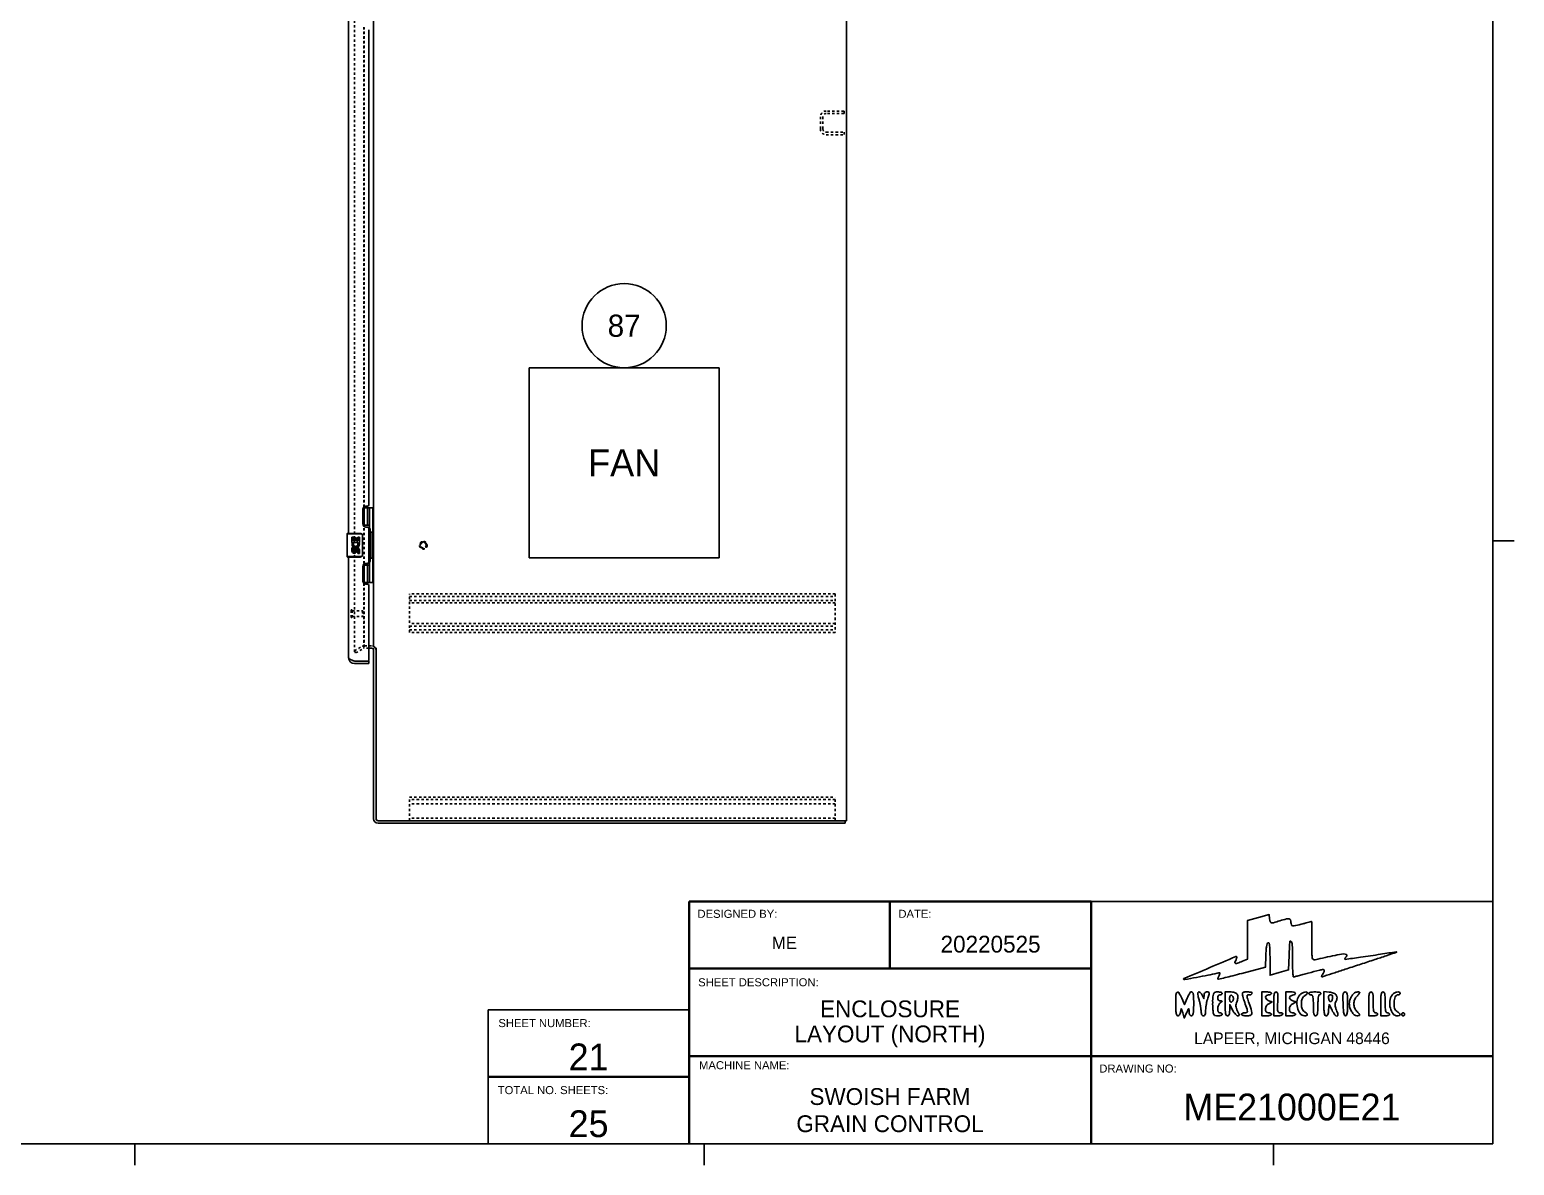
# Model space of a CAD drawing. Header units: inches. Extents: x -15 to 162, y -14 to 102.
# Drawn here: x 99.3 to 162.1, y -13.5 to 34.5 of the extents above; entities that cross this region are included whole.
import ezdxf
from ezdxf.enums import TextEntityAlignment as Align

# ---------------------------------------------------------------- set-up
doc = ezdxf.new("R2010")
doc.units = ezdxf.units.IN
doc.header["$MEASUREMENT"] = 0
doc.linetypes.add('HIDDEN', pattern=[0.2, 0.1, -0.1])
for name, color, linetype in [('ATTRIBUTE', 3, 'Continuous'), ('DEFAULT_2', 8, 'HIDDEN'), ('MASTER_DOOR_ASSEMBLY', 7, 'Continuous'), ('TITLE BLOCK', 8, 'Continuous')]:
    doc.layers.add(name, color=color, linetype=linetype)
doc.styles.add('Title Block', font='arial.ttf')

# ---------------------------------------------------------------- blocks, each defined once
blk = doc.blocks.new('*U15')
for points in [[(32.054, -20.144), (31.965, -20.168), (31.965, -20.327), (31.965, -20.486), (31.923, -20.504, -0.011575), (31.883, -20.519, -0.123232), (31.867, -20.521, -0.429207), (31.861, -20.514, -0.075017), (31.868, -20.496, 0.016852), (31.873, -20.486, 0.025956), (31.876, -20.477, 0.023649), (31.878, -20.469, 0.279589), (31.877, -20.467, 0.284075), (31.868, -20.465, 0.000271), (31.655, -20.556, 0.000261), (31.442, -20.646, 0.53109), (31.441, -20.652, 0.246522), (31.448, -20.654, 0.00061), (31.546, -20.636, 0.004193), (31.64, -20.618, 0.007465), (31.717, -20.601, -0.015975), (31.734, -20.598, -0.282061), (31.739, -20.6, -0.273563), (31.739, -20.605, -0.015249), (31.732, -20.62, 0.017165), (31.727, -20.631, 0.026009), (31.723, -20.64, 0.023795), (31.721, -20.647, 0.264845), (31.722, -20.65, 0.252928), (31.726, -20.651, 0.000628), (31.781, -20.638, 0.003645), (31.845, -20.622, 0.002235), (31.919, -20.603), (32.112, -20.552), (32.115, -20.455, -0.010367), (32.118, -20.412, -0.026178), (32.122, -20.381, -0.031698), (32.127, -20.36, -0.239908), (32.134, -20.352, -0.419857), (32.142, -20.356, -0.045779), (32.146, -20.378, -0.024307), (32.149, -20.416, -0.005069), (32.15, -20.483), (32.15, -20.618), (32.226, -20.596), (32.303, -20.575), (32.307, -20.456, -0.006157), (32.312, -20.343, -0.658537), (32.322, -20.339, -0.186335), (32.333, -20.365, -0.005262), (32.334, -20.485, 0.005914), (32.335, -20.541, 0.009837), (32.337, -20.589, 0.003836), (32.34, -20.629, 0.391449), (32.343, -20.632, 0.061218), (32.35, -20.631, 0.00131), (32.382, -20.623, 0.002999), (32.42, -20.613, 0.002016), (32.463, -20.601, -0.003186), (32.559, -20.576, -0.067949), (32.588, -20.572, -0.478278), (32.595, -20.581, -0.088254), (32.586, -20.603, 0.012281), (32.576, -20.619, 0.091596), (32.573, -20.627, 0.398502), (32.575, -20.63, 0.138134), (32.581, -20.63, -0.003563), (32.594, -20.626, -0.00004), (32.681, -20.598, -0.000124), (32.78, -20.565, -0.000081), (32.896, -20.527, 0.001179), (33.01, -20.49, 0.001986), (33.105, -20.458, 0.000178), (33.19, -20.429, 0.555583), (33.19, -20.428, 0.236023), (33.187, -20.427, 0.000327), (33.126, -20.435, 0.002563), (33.057, -20.446, 0.001565), (32.976, -20.459, -0.003318), (32.894, -20.471, -0.005578), (32.826, -20.48, -0.001265), (32.767, -20.488, -0.449485), (32.764, -20.485, -0.11724), (32.765, -20.481, -0.028143), (32.768, -20.475, -0.027379), (32.773, -20.469, -0.024139), (32.779, -20.463, 0.467866), (32.777, -20.449, 0.180834), (32.756, -20.443, 0.025752), (32.684, -20.455, 0.002782), (32.521, -20.491, -0.190393), (32.506, -20.489, -0.219476), (32.497, -20.476, -0.042404), (32.494, -20.444, -0.002122), (32.494, -20.337, 0.001799), (32.493, -20.276, 0.003005), (32.493, -20.224, 0.000364), (32.492, -20.179, 0.422075), (32.491, -20.178, 0.051145), (32.488, -20.178, 0.000352), (32.469, -20.183, 0.00137), (32.446, -20.189, 0.000875), (32.42, -20.196, -0.007336), (32.36, -20.211, -0.089549), (32.337, -20.212, -0.269745), (32.326, -20.204, -0.098452), (32.322, -20.184, 0.096414), (32.318, -20.163, 0.269666), (32.307, -20.155, 0.097854), (32.284, -20.156, 0.009273), (32.231, -20.171, -0.006091), (32.178, -20.187, -0.11754), (32.161, -20.187, -0.279731), (32.152, -20.179, -0.043108), (32.147, -20.155), (32.144, -20.12)], [(31.376, -20.853, 0.007316), (31.376, -20.903, 0.03703), (31.379, -20.931, 0.08138), (31.385, -20.946, 0.273713), (31.393, -20.951, 0.168316), (31.4, -20.949, 0.08124), (31.407, -20.942, 0.064959), (31.412, -20.931, 0.046944), (31.415, -20.918, -0.004779), (31.419, -20.895, -0.516008), (31.421, -20.894, -0.198593), (31.424, -20.897, -0.002061), (31.433, -20.927), (31.446, -20.97), (31.465, -20.927, -0.002235), (31.478, -20.897, -0.18041), (31.482, -20.894, -0.528171), (31.484, -20.895, -0.006158), (31.485, -20.918, 0.041084), (31.487, -20.932, 0.082191), (31.491, -20.943, 0.115162), (31.497, -20.949, 0.148642), (31.505, -20.951, 0.258593), (31.514, -20.946, 0.093584), (31.519, -20.932, 0.039364), (31.522, -20.905, 0.006994), (31.523, -20.853, 0.013793), (31.521, -20.779, 0.202366), (31.51, -20.756, 0.473475), (31.494, -20.759, 0.029852), (31.47, -20.807), (31.448, -20.859), (31.425, -20.807, 0.025807), (31.401, -20.761, 0.482182), (31.387, -20.759, 0.196031), (31.377, -20.78, 0.011101)], [(31.567, -20.819, -0.011228), (31.574, -20.847, -0.010219), (31.579, -20.875, -0.010287), (31.583, -20.9, -0.032245), (31.584, -20.918, 0.039687), (31.586, -20.932, 0.085127), (31.589, -20.943, 0.122098), (31.595, -20.949, 0.146572), (31.603, -20.951, 0.173501), (31.611, -20.948, 0.129272), (31.617, -20.94, 0.071071), (31.62, -20.926, 0.021401), (31.621, -20.904, -0.029143), (31.623, -20.882, -0.015863), (31.627, -20.855, -0.015759), (31.632, -20.828, -0.024047), (31.639, -20.806, 0.006971), (31.65, -20.774, 0.108397), (31.651, -20.762, 0.306008), (31.646, -20.757, 0.065683), (31.633, -20.755, 0.079521), (31.622, -20.757, 0.130985), (31.615, -20.762, 0.118265), (31.61, -20.77, 0.05793), (31.608, -20.783), (31.607, -20.81), (31.594, -20.783, 0.041935), (31.588, -20.772, 0.047128), (31.58, -20.763, 0.052891), (31.572, -20.757, 0.139403), (31.565, -20.755, 0.270303), (31.559, -20.759, 0.136249), (31.557, -20.768, 0.049563), (31.559, -20.786, 0.008812)], [(31.681, -20.795, 0.020019), (31.679, -20.815, 0.008766), (31.679, -20.841, 0.008659), (31.679, -20.868, 0.011456), (31.681, -20.894, 0.012553), (31.684, -20.929, 0.119947), (31.69, -20.943, 0.198295), (31.7, -20.95, 0.045204), (31.721, -20.951, 0.032751), (31.735, -20.951, 0.050337), (31.746, -20.948, 0.065043), (31.754, -20.944, 0.249719), (31.757, -20.939, 0.148195), (31.755, -20.934, 0.098894), (31.751, -20.93, 0.082425), (31.745, -20.928, 0.064853), (31.738, -20.927, -0.299278), (31.724, -20.918, -0.111821), (31.72, -20.894, -0.087579), (31.726, -20.866, -0.134363), (31.741, -20.846, 0.005777), (31.755, -20.835, 0.22845), (31.757, -20.832, 0.395521), (31.755, -20.83, 0.011517), (31.741, -20.829, -0.224035), (31.726, -20.822, -0.153467), (31.72, -20.804, -0.166632), (31.724, -20.787, -0.247969), (31.738, -20.779, 0.064853), (31.745, -20.779, 0.082425), (31.751, -20.776, 0.098894), (31.755, -20.772, 0.148195), (31.757, -20.767, 0.249255), (31.754, -20.762, 0.065248), (31.746, -20.758, 0.050468), (31.735, -20.756, 0.032852), (31.721, -20.755, 0.039619), (31.701, -20.756, 0.15851), (31.691, -20.762, 0.139501), (31.685, -20.773, 0.028245)], [(31.781, -20.853, 0.006994), (31.782, -20.905, 0.039364), (31.785, -20.932, 0.093584), (31.79, -20.946, 0.258593), (31.8, -20.951, 0.171382), (31.808, -20.949, 0.12597), (31.814, -20.941, 0.071752), (31.817, -20.927, 0.023085), (31.819, -20.905), (31.819, -20.859), (31.843, -20.905, 0.029092), (31.854, -20.923, 0.036571), (31.866, -20.938, 0.03977), (31.877, -20.948, 0.167418), (31.886, -20.951, 0.107056), (31.895, -20.95, 0.307114), (31.898, -20.945, 0.098199), (31.895, -20.935, 0.009507), (31.884, -20.912, -0.028488), (31.874, -20.89, -0.074064), (31.87, -20.872, -0.074591), (31.872, -20.855, -0.029202), (31.879, -20.832, 0.067378), (31.886, -20.797, 0.179306), (31.879, -20.774, 0.173835), (31.859, -20.759, 0.062714), (31.823, -20.755), (31.781, -20.755)], [(31.849, -20.81, -0.063462), (31.848, -20.819, -0.063483), (31.844, -20.828, -0.069477), (31.839, -20.834, -0.116646), (31.833, -20.838, -0.186684), (31.827, -20.838, -0.16323), (31.822, -20.833, -0.092267), (31.819, -20.824, -0.034783), (31.818, -20.81, -0.034783), (31.819, -20.797, -0.092267), (31.822, -20.787, -0.16323), (31.827, -20.783, -0.186684), (31.833, -20.783, -0.116646), (31.839, -20.786, -0.069477), (31.844, -20.793, -0.063483), (31.848, -20.801, -0.063462)], [(31.924, -20.764, 0.185345), (31.923, -20.771, 0.012116), (31.927, -20.791, 0.016298), (31.933, -20.814, 0.011366), (31.942, -20.841, -0.004936), (31.961, -20.896, -0.082876), (31.964, -20.915, -0.305016), (31.958, -20.924, -0.093948), (31.941, -20.927, 0.048028), (31.931, -20.928, 0.068025), (31.923, -20.93, 0.088204), (31.918, -20.934, 0.191087), (31.916, -20.939, 0.277684), (31.919, -20.944, 0.052312), (31.929, -20.948, 0.042582), (31.943, -20.951, 0.027026), (31.959, -20.951, 0.060806), (31.989, -20.948, 0.293992), (32, -20.936, 0.120504), (31.999, -20.912, 0.008947), (31.978, -20.849, -0.003873), (31.963, -20.803, -0.079133), (31.961, -20.788, -0.31512), (31.965, -20.782, -0.087652), (31.978, -20.779, 0.04941), (31.988, -20.779, 0.069405), (31.995, -20.776, 0.089576), (32, -20.772, 0.186826), (32.002, -20.767, 0.359992), (31.995, -20.758, 0.038107), (31.966, -20.755, 0.037892), (31.937, -20.756, 0.229395)], [(32.082, -20.853), (32.082, -20.951), (32.122, -20.951, 0.029145), (32.137, -20.951, 0.045523), (32.15, -20.948, 0.057272), (32.159, -20.944, 0.26699), (32.162, -20.939, 0.191087), (32.16, -20.934, 0.088204), (32.155, -20.93, 0.068025), (32.147, -20.928, 0.048028), (32.137, -20.927, -0.22988), (32.119, -20.918, -0.177271), (32.112, -20.897, -0.131929), (32.12, -20.87, -0.130712), (32.14, -20.852), (32.167, -20.837), (32.14, -20.827, -0.104724), (32.121, -20.815, -0.188258), (32.113, -20.799, -0.257133), (32.12, -20.785, -0.155961), (32.137, -20.779, 0.048028), (32.147, -20.779, 0.068025), (32.155, -20.776, 0.088204), (32.16, -20.772, 0.191087), (32.162, -20.767, 0.266956), (32.159, -20.762, 0.057262), (32.15, -20.758, 0.04552), (32.137, -20.756, 0.029145), (32.122, -20.755), (32.082, -20.755)], [(32.18, -20.853), (32.18, -20.951), (32.213, -20.951, 0.034237), (32.227, -20.951, 0.039166), (32.239, -20.948, 0.042873), (32.249, -20.944, 0.138974), (32.254, -20.939, 0.21303), (32.255, -20.935, 0.177792), (32.252, -20.93, 0.099774), (32.245, -20.928, 0.045834), (32.235, -20.927, -0.117317), (32.221, -20.923, -0.215978), (32.214, -20.914, -0.069512), (32.211, -20.894, -0.005651), (32.213, -20.841, 0.00763), (32.215, -20.795, 0.04558), (32.213, -20.772, 0.116497), (32.208, -20.759, 0.240237), (32.199, -20.755, 0.258373), (32.19, -20.76, 0.093426), (32.184, -20.774, 0.039346), (32.181, -20.802, 0.006998)], [(32.279, -20.853), (32.279, -20.951), (32.319, -20.951, 0.029145), (32.334, -20.951, 0.045523), (32.347, -20.948, 0.057272), (32.356, -20.944, 0.26699), (32.359, -20.939, 0.191087), (32.357, -20.934, 0.088204), (32.351, -20.93, 0.068025), (32.343, -20.928, 0.048028), (32.334, -20.927, -0.22988), (32.316, -20.918, -0.177271), (32.309, -20.897, -0.131929), (32.317, -20.87, -0.130712), (32.337, -20.852), (32.364, -20.837), (32.337, -20.827, -0.073774), (32.317, -20.817, -0.21909), (32.31, -20.804, -0.256412), (32.316, -20.791, -0.092814), (32.334, -20.783, 0.062734), (32.355, -20.775, 0.412254), (32.357, -20.765, 0.231771), (32.346, -20.757, 0.040045), (32.319, -20.755), (32.279, -20.755)], [(32.395, -20.779, 0.157965), (32.373, -20.824, 0.093693), (32.375, -20.883, 0.104867), (32.397, -20.933, 0.238867), (32.433, -20.951, 0.067597), (32.45, -20.949, 0.342889), (32.456, -20.942, 0.213846), (32.451, -20.931, 0.037361), (32.432, -20.917, -0.080305), (32.421, -20.907, -0.081907), (32.413, -20.894, -0.063489), (32.409, -20.877, -0.027883), (32.408, -20.853, -0.027883), (32.409, -20.829, -0.063489), (32.413, -20.812, -0.081907), (32.421, -20.799, -0.080305), (32.432, -20.789, 0.025323), (32.442, -20.782, 0.03201), (32.45, -20.775, 0.033519), (32.455, -20.769, 0.163755), (32.457, -20.764, 0.339728), (32.451, -20.756, 0.126675), (32.435, -20.756, 0.075222), (32.414, -20.765, 0.060543)], [(32.469, -20.767, 0.148195), (32.471, -20.772, 0.098894), (32.475, -20.776, 0.082425), (32.481, -20.779, 0.064853), (32.488, -20.779, -0.241448), (32.497, -20.784, -0.103378), (32.502, -20.797, -0.044348), (32.505, -20.821, -0.008455), (32.506, -20.865, 0.008455), (32.507, -20.91, 0.044348), (32.51, -20.934, 0.103378), (32.515, -20.947, 0.241448), (32.524, -20.951, 0.241448), (32.533, -20.947, 0.103378), (32.539, -20.934, 0.044348), (32.542, -20.91, 0.008455), (32.543, -20.865, -0.01259), (32.544, -20.832, -0.022889), (32.546, -20.804, -0.020168), (32.55, -20.783, -0.350432), (32.555, -20.779, 0.099038), (32.56, -20.779, 0.097945), (32.564, -20.776, 0.097945), (32.566, -20.772, 0.099038), (32.567, -20.767, 0.295869), (32.564, -20.762, 0.04382), (32.553, -20.758, 0.037669), (32.537, -20.756, 0.023598), (32.518, -20.755, 0.023598), (32.499, -20.756, 0.037669), (32.484, -20.758, 0.04382), (32.472, -20.762, 0.295869)], [(32.592, -20.852, 0.00721), (32.593, -20.903, 0.036993), (32.596, -20.931, 0.081942), (32.601, -20.946, 0.273266), (32.61, -20.951, 0.189289), (32.618, -20.948, 0.095755), (32.624, -20.94, 0.061849), (32.629, -20.925, 0.026537), (32.631, -20.905), (32.635, -20.859), (32.659, -20.905, 0.032145), (32.682, -20.944, 0.245611), (32.7, -20.953, 0.484084), (32.708, -20.943, 0.042423), (32.696, -20.906, -0.020374), (32.687, -20.881, -0.065919), (32.684, -20.863, -0.085082), (32.685, -20.848, -0.050766), (32.692, -20.831, 0.105404), (32.7, -20.803, 0.180604), (32.694, -20.781, 0.147367), (32.672, -20.765, 0.064415), (32.637, -20.757), (32.592, -20.753)], [(32.664, -20.807, -0.041303), (32.661, -20.818, -0.056112), (32.657, -20.827, -0.069458), (32.652, -20.833, -0.193098), (32.647, -20.835, -0.193098), (32.642, -20.833, -0.069458), (32.637, -20.827, -0.056112), (32.633, -20.818, -0.041303), (32.631, -20.807, -0.04615), (32.63, -20.795, -0.12236), (32.633, -20.786, -0.161672), (32.639, -20.781, -0.100145), (32.647, -20.779, -0.100145), (32.656, -20.781, -0.161672), (32.662, -20.786, -0.12236), (32.664, -20.795, -0.04615)], [(32.75, -20.853, 0.008462), (32.752, -20.9, 0.032832), (32.756, -20.929, 0.057973), (32.762, -20.946, 0.291159), (32.77, -20.951, 0.293716), (32.778, -20.946, 0.065472), (32.783, -20.93, 0.03385), (32.786, -20.902, 0.007802), (32.787, -20.853, 0.006304), (32.786, -20.799, 0.045192), (32.783, -20.773, 0.124489), (32.777, -20.76, 0.220503), (32.766, -20.755, 0.218721), (32.756, -20.76, 0.136927), (32.75, -20.772, 0.046094), (32.748, -20.798, 0.005761)], [(32.843, -20.764, 0.094659), (32.828, -20.779, 0.041125), (32.814, -20.803, 0.040818), (32.804, -20.829, 0.069353), (32.801, -20.853, 0.081353), (32.806, -20.885, 0.058894), (32.822, -20.918, 0.062991), (32.842, -20.943, 0.192104), (32.863, -20.951, 0.039041), (32.881, -20.95, 0.371636), (32.885, -20.945, 0.182794), (32.882, -20.935, 0.013412), (32.862, -20.915, -0.061571), (32.853, -20.902, -0.039751), (32.845, -20.886, -0.039427), (32.84, -20.869, -0.055778), (32.838, -20.853, -0.055778), (32.84, -20.837, -0.039427), (32.845, -20.82, -0.039751), (32.853, -20.804, -0.061571), (32.862, -20.792, 0.01161), (32.872, -20.782, 0.016057), (32.88, -20.773, 0.012597), (32.886, -20.765, 0.157369), (32.887, -20.761, 0.356709), (32.883, -20.756, 0.068557), (32.871, -20.755, 0.056583), (32.855, -20.758, 0.072396)], [(32.961, -20.853), (32.961, -20.951), (32.997, -20.951, 0.031626), (33.012, -20.951, 0.048861), (33.023, -20.948, 0.06271), (33.032, -20.944, 0.254951), (33.034, -20.939, 0.148195), (33.033, -20.934, 0.098894), (33.029, -20.93, 0.082425), (33.023, -20.928, 0.064853), (33.016, -20.927, -0.241448), (33.007, -20.922, -0.103378), (33.001, -20.909, -0.044348), (32.998, -20.885, -0.008455), (32.997, -20.841, 0.008455), (32.997, -20.796, 0.044348), (32.994, -20.772, 0.103378), (32.988, -20.76, 0.241448), (32.979, -20.755, 0.258593), (32.97, -20.76, 0.093584), (32.964, -20.774, 0.039364), (32.961, -20.802, 0.006994)], [(33.059, -20.853), (33.059, -20.951), (33.096, -20.951, 0.031626), (33.11, -20.951, 0.048861), (33.122, -20.948, 0.06271), (33.13, -20.944, 0.254951), (33.133, -20.939, 0.148195), (33.131, -20.934, 0.098894), (33.127, -20.93, 0.082425), (33.121, -20.928, 0.064853), (33.114, -20.927, -0.241448), (33.105, -20.922, -0.103378), (33.099, -20.909, -0.044348), (33.096, -20.885, -0.008455), (33.096, -20.841, 0.008455), (33.095, -20.796, 0.044348), (33.092, -20.772, 0.103378), (33.086, -20.76, 0.241448), (33.077, -20.755, 0.258593), (33.068, -20.76, 0.093584), (33.063, -20.774, 0.039364), (33.06, -20.802, 0.006994)], [(33.152, -20.782, 0.126643), (33.134, -20.83, 0.08921), (33.138, -20.888, 0.103093), (33.16, -20.935, 0.231798), (33.195, -20.951, 0.067597), (33.212, -20.949, 0.342889), (33.218, -20.942, 0.213846), (33.213, -20.931, 0.037361), (33.194, -20.917, -0.194574), (33.173, -20.889, -0.074599), (33.169, -20.84, -0.083057), (33.179, -20.795, -0.305325), (33.201, -20.779, 0.070083), (33.208, -20.779, 0.085896), (33.214, -20.776, 0.100138), (33.217, -20.772, 0.138107), (33.219, -20.767, 0.324907), (33.211, -20.757, 0.134586), (33.192, -20.756, 0.087499), (33.169, -20.765, 0.097748)], [(33.231, -20.939, 0.099038), (33.232, -20.944, 0.097945), (33.234, -20.948, 0.097945), (33.238, -20.951, 0.099038), (33.243, -20.951, 0.099038), (33.248, -20.951, 0.097945), (33.252, -20.948, 0.097945), (33.255, -20.944, 0.099038), (33.255, -20.939, 0.099038), (33.255, -20.934, 0.097945), (33.252, -20.93, 0.097945), (33.248, -20.928, 0.099038), (33.243, -20.927, 0.099038), (33.238, -20.928, 0.097945), (33.234, -20.93, 0.097945), (33.232, -20.934, 0.099038)]]:
    blk.add_lwpolyline(points, format="xyb", close=True)
at = {"layer": 'TITLE BLOCK'}
for p, q in [((33.98, 0), (33.98, -22.002)), ((33.98, -17.052), (34.156, -17.052)), ((33.98, -20.012), (30.68, -20.012)), ((27.379, -20.902), (25.729, -20.902)), ((25.729, -21.452), (25.729, -20.902)), ((25.729, -21.452), (25.729, -22.002)), ((33.98, -22.002), (0, -22.002)), ((22.827, -22.002), (22.827, -22.178)), ((27.503, -22.002), (27.503, -22.178)), ((32.178, -22.002), (32.178, -22.178))]:
    blk.add_line(p, q, dxfattribs=at)
at = {"layer": 'TITLE BLOCK', "linetype": 'Continuous', "lineweight": 35}
for p, q in [((27.379, -22.002), (27.379, -20.012)), ((27.379, -20.012), (30.68, -20.012)), ((29.029, -20.012), (29.029, -20.562)), ((30.68, -22.002), (30.68, -20.012)), ((27.379, -20.562), (30.68, -20.562)), ((27.379, -21.282), (30.68, -21.282)), ((30.68, -21.282), (33.98, -21.282)), ((25.729, -21.452), (27.379, -21.452))]:
    blk.add_line(p, q, dxfattribs=at)
blk.add_text('LAPEER, MICHIGAN 48446', height=0.09563).set_placement((32.33, -21.136), align=Align.MIDDLE_CENTER)
at = {"layer": 'ATTRIBUTE'}
blk.add_text('ME', height=0.1031, dxfattribs=at).set_placement((28.162, -20.352), align=Align.MIDDLE_CENTER)
for tag, height, p in [('DESDATE', 0.138, (29.855, -20.363)), ('DESCRIPTION1', 0.138, (29.029, -20.894)), ('DESCRIPTION2', 0.138, (29.029, -21.117)), ('SHEET', 0.22, (26.554, -21.287)), ('MACHNAME1', 0.138, (29.029, -21.614)), ('DRAWINGNUM', 0.22, (32.33, -21.7)), ('MACHNAME2', 0.138, (29.029, -21.837))]:
    blk.add_attdef(tag, text='', height=height, dxfattribs=at).set_placement(p, align=Align.MIDDLE)
blk.add_attdef('TOTAL', text='', height=0.22, dxfattribs=at).set_placement((26.554, -21.837), align=Align.MIDDLE_CENTER)
at = {"layer": 'TITLE BLOCK', "attachment_point": 1, "style": 'Title Block'}
for s, insert, char_height in [('DESIGNED BY:', (27.448, -20.081), 0.06601), ('DATE:', (29.098, -20.081), 0.066), ('SHEET DESCRIPTION:', (27.454, -20.643), 0.06601), ('SHEET NUMBER:', (25.813, -20.978), 0.06601), ('MACHINE NAME:', (27.461, -21.324), 0.06601), ('TOTAL NO. SHEETS:', (25.808, -21.528), 0.06601)]:
    blk.add_mtext(s, dxfattribs=dict(at, insert=insert, char_height=char_height))
at = {"layer": 'TITLE BLOCK', "insert": (30.748, -21.351), "char_height": 0.06601, "width": 0.63532, "attachment_point": 1, "style": 'Title Block'}
blk.add_mtext('DRAWING NO:', dxfattribs=at)
blk = doc.blocks.new('FAN')
for p, q in [((0, 4.015), (0, -4.015)), ((8.03, 4.015), (0, 4.015)), ((8.03, -4.015), (8.03, 4.015)), ((0, -4.015), (8.03, -4.015))]:
    blk.add_line(p, q)
blk.add_text('FAN', height=1.1455).set_placement((4.015, 0), align=Align.MIDDLE_CENTER)

msp = doc.modelspace()

# ---------------------------------------------------------------- linework, layer by layer
at = {"color": 3, "linetype": 'Continuous'}
for p, q in [((133.892, 90.812), (133.892, 1.02)), ((113.892, 8.364), (113.892, 87.468)), ((113.472, 14.27), (113.472, 14.241)), ((113.488, 14.285), (113.488, 14.241)), ((113.472, 11.091), (113.472, 11.061)), ((113.488, 11.091), (113.488, 11.046)), ((113.807, 8.312), (113.688, 8.312)), ((113.892, 1.105), (113.892, 8.332)), ((113.996, 8.333), (113.996, 1.11)), ((114.081, 0.916), (133.84, 0.916)), ((114.086, 1.02), (133.892, 1.02))]:
    msp.add_line(p, q, dxfattribs=at)
at = {"color": 7, "linetype": 'Continuous'}
msp.add_line((133.84, 1.02), (133.84, 0.916), dxfattribs=at)
at = {"linetype": 'Continuous'}
msp.add_circle((124.49, 21.944), 1.781, dxfattribs=at)
at = {"color": 3, "linetype": 'Continuous'}
for centre, radius, start, end in [((113.807, 8.227), 0.085, 0, 90), ((114.081, 1.105), 0.189, 180, 270), ((114.086, 1.11), 0.09, 180, 270)]:
    msp.add_arc(centre, radius, start, end, dxfattribs=at)
at = {"color": 7, "linetype": 'Continuous'}
for centre, radius, start, end in [((113.807, 8.227), 0.189, 34.03414, 46.48676), ((114.081, 1.105), 0.085, 180, 270)]:
    msp.add_arc(centre, radius, start, end, dxfattribs=at)
at = {"layer": 'DEFAULT_2', "color": 8, "linetype": 'HIDDEN'}
for p, q in [((113.08, 87.65), (113.08, 8.181)), ((113.472, 14.27), (113.472, 34.561)), ((113.488, 14.285), (113.488, 34.546)), ((132.788, 30.773), (132.788, 30.266)), ((132.892, 30.773), (132.892, 30.266)), ((133.788, 31.02), (133.035, 31.02)), ((133.788, 30.916), (133.035, 30.916)), ((133.788, 31.02), (133.788, 30.916)), ((133.035, 30.124), (133.788, 30.124)), ((133.035, 30.02), (133.788, 30.02)), ((133.788, 30.124), (133.788, 30.02)), ((113.472, 11.091), (113.472, 14.241)), ((113.488, 11.091), (113.488, 14.241)), ((113.472, 8.345), (113.472, 11.061)), ((113.488, 8.364), (113.488, 11.046)), ((133.413, 10.603), (115.413, 10.603)), ((115.413, 8.978), (115.413, 10.603)), ((115.413, 10.499), (133.413, 10.499)), ((115.413, 10.332), (133.413, 10.332)), ((133.413, 10.228), (115.413, 10.228)), ((133.413, 10.603), (133.413, 8.978)), ((133.413, 9.353), (115.413, 9.353)), ((115.413, 9.249), (133.413, 9.249)), ((115.413, 9.082), (133.413, 9.082)), ((133.413, 8.978), (115.413, 8.978)), ((113.08, 8.201), (113.42, 8.397)), ((113.132, 8.111), (113.08, 8.201)), ((113.132, 8.111), (113.472, 8.307)), ((113.807, 8.416), (113.488, 8.416)), ((113.688, 8.312), (113.488, 8.312)), ((115.413, 2.02), (133.413, 2.02)), ((115.413, 1.02), (115.413, 2.02)), ((133.413, 1.916), (115.413, 1.916)), ((133.413, 1.915), (115.413, 1.915)), ((133.413, 1.02), (133.413, 2.02)), ((133.413, 1.738), (115.413, 1.738)), ((133.413, 1.124), (115.413, 1.124))]:
    msp.add_line(p, q, dxfattribs=at)
for points in [[(113.08, 8.181), (113.08, 8.179), (113.08, 8.177), (113.081, 8.174)], [(113.097, 8.161), (113.095, 8.161), (113.094, 8.162), (113.092, 8.162), (113.09, 8.163), (113.088, 8.164), (113.087, 8.165), (113.085, 8.167), (113.084, 8.169), (113.083, 8.17), (113.082, 8.172), (113.081, 8.174)], [(113.105, 8.163), (113.103, 8.162), (113.101, 8.162), (113.099, 8.161), (113.097, 8.161), (113.097, 8.161)]]:
    msp.add_lwpolyline(points, dxfattribs=at)
for radius in [0.164, 0.142, 0.124, 0.114]:
    msp.add_circle((115.996, 12.666), radius, dxfattribs=at)
for centre, radius, start, end in [((133.035, 30.773), 0.246, 90, 180), ((133.035, 30.773), 0.142, 90, 180), ((133.035, 30.266), 0.246, 180, 270), ((133.035, 30.266), 0.142, 180, 270), ((113.488, 8.279), 0.137, 90, 120), ((113.488, 8.279), 0.033, 90, 120), ((113.807, 8.227), 0.189, 46.48676, 90), ((113.807, 8.227), 0.189, 0, 34.03414)]:
    msp.add_arc(centre, radius, start, end, dxfattribs=at)
at = {"layer": 'MASTER_DOOR_ASSEMBLY', "color": 3, "linetype": 'Continuous'}
for p, q in [((112.834, 35.666), (112.834, 13.166)), ((113.688, 14.373), (113.688, 34.458)), ((113.438, 14.183), (113.438, 13.563)), ((113.628, 14.313), (113.568, 14.313)), ((113.568, 13.433), (113.628, 13.433)), ((113.688, 11.958), (113.688, 13.373)), ((112.834, 12.166), (112.834, 7.912)), ((113.438, 11.768), (113.438, 11.148)), ((113.628, 11.898), (113.568, 11.898)), ((113.568, 11.018), (113.628, 11.018)), ((113.688, 7.79), (113.688, 10.958)), ((113.081, 7.77), (113.668, 7.77)), ((113.081, 7.666), (113.688, 7.666))]:
    msp.add_line(p, q, dxfattribs=at)
at = {"layer": 'MASTER_DOOR_ASSEMBLY', "color": 7, "linetype": 'Continuous'}
for p, q in [((113.452, 14.241), (113.892, 14.241)), ((113.488, 13.461), (113.488, 14.241)), ((113.629, 14.241), (113.629, 13.506)), ((113.715, 11.091), (113.715, 14.241)), ((113.853, 13.216), (113.853, 14.241)), ((113.488, 13.506), (113.715, 13.506)), ((113.752, 13.266), (113.752, 13.246)), ((113.875, 13.216), (113.752, 13.216)), ((113.752, 13.216), (113.752, 12.116)), ((113.831, 13.216), (113.831, 12.116)), ((113.875, 12.116), (113.875, 13.216)), ((112.774, 13.151), (113.332, 13.151)), ((112.774, 13.151), (112.774, 12.181)), ((112.789, 13.166), (113.329, 13.166)), ((113.04, 13.011), (112.977, 13.011)), ((112.977, 13.011), (112.977, 12.781)), ((112.977, 12.781), (113.239, 12.781)), ((113.048, 12.745), (112.99, 12.77)), ((113.037, 13.166), (113.037, 13.151)), ((113.04, 12.844), (113.04, 13.011)), ((113.103, 12.844), (113.04, 12.844)), ((113.164, 12.98), (113.103, 12.98)), ((113.103, 12.98), (113.103, 12.844)), ((113.164, 12.844), (113.164, 12.98)), ((113.229, 12.844), (113.164, 12.844)), ((113.239, 12.781), (113.212, 12.762)), ((113.292, 13.011), (113.229, 13.011)), ((113.229, 13.011), (113.229, 12.844)), ((113.274, 12.781), (113.292, 12.781)), ((113.292, 12.781), (113.292, 13.011)), ((113.294, 13.166), (113.294, 13.151)), ((113.429, 13.066), (113.422, 13.066)), ((113.422, 13.066), (113.422, 12.266)), ((113.429, 13.066), (113.429, 12.266)), ((113.332, 12.181), (112.774, 12.181)), ((113.329, 12.166), (112.789, 12.166)), ((113.04, 12.55), (112.977, 12.55)), ((112.977, 12.55), (112.977, 12.414)), ((113.037, 12.166), (113.037, 12.181)), ((113.04, 12.414), (113.04, 12.55)), ((113.103, 12.456), (113.103, 12.414)), ((113.164, 12.394), (113.164, 12.463)), ((113.229, 12.456), (113.229, 12.32)), ((113.229, 12.32), (113.292, 12.32)), ((113.292, 12.32), (113.292, 12.456)), ((113.294, 12.166), (113.294, 12.181)), ((113.429, 12.266), (113.422, 12.266)), ((113.875, 12.116), (113.752, 12.116)), ((113.752, 12.085), (113.752, 12.065)), ((113.853, 11.091), (113.853, 12.116)), ((113.488, 11.091), (113.488, 11.87)), ((113.488, 11.826), (113.715, 11.826)), ((113.629, 11.826), (113.629, 11.091)), ((113.452, 11.091), (113.892, 11.091)), ((113.668, 7.77), (113.688, 7.77)), ((113.688, 7.77), (113.688, 7.666))]:
    msp.add_line(p, q, dxfattribs=at)
at = {"layer": 'MASTER_DOOR_ASSEMBLY', "color": 8, "linetype": 'HIDDEN'}
for p, q in [((112.938, 9.912), (112.938, 9.628)), ((112.981, 9.912), (112.981, 9.628)), ((112.981, 9.894), (113.428, 9.894)), ((112.981, 9.646), (113.428, 9.646)), ((113.428, 9.894), (113.428, 9.646)), ((113.438, 9.884), (113.438, 9.656))]:
    msp.add_line(p, q, dxfattribs=at)
at = {"layer": 'MASTER_DOOR_ASSEMBLY', "color": 7, "linetype": 'Continuous'}
for points in [[(113.679, 13.405), (113.682, 13.408), (113.687, 13.416), (113.692, 13.424), (113.696, 13.432), (113.7, 13.439), (113.703, 13.445), (113.706, 13.451), (113.709, 13.457), (113.711, 13.462), (113.713, 13.466), (113.714, 13.471), (113.715, 13.475), (113.715, 13.478), (113.715, 13.482)], [(113.329, 13.166), (113.33, 13.165), (113.33, 13.165), (113.33, 13.164), (113.331, 13.163), (113.331, 13.161), (113.331, 13.159), (113.331, 13.157), (113.332, 13.155), (113.332, 13.153), (113.332, 13.151)], [(113.332, 13.151), (113.34, 13.15), (113.349, 13.149), (113.357, 13.147), (113.365, 13.145), (113.373, 13.141), (113.381, 13.137), (113.388, 13.132), (113.394, 13.127), (113.4, 13.121), (113.405, 13.116), (113.409, 13.11), (113.412, 13.105), (113.415, 13.099), (113.417, 13.094), (113.419, 13.089), (113.42, 13.084), (113.421, 13.079), (113.422, 13.074), (113.422, 13.07), (113.422, 13.066)], [(113.423, 13.102), (113.425, 13.096), (113.426, 13.09), (113.428, 13.084), (113.429, 13.078), (113.429, 13.072), (113.429, 13.066)], [(113.329, 12.166), (113.33, 12.166), (113.33, 12.166), (113.33, 12.167), (113.331, 12.168), (113.331, 12.17), (113.331, 12.172), (113.331, 12.174), (113.332, 12.176), (113.332, 12.178), (113.332, 12.181)], [(113.422, 12.266), (113.422, 12.261), (113.422, 12.257), (113.421, 12.252), (113.42, 12.247), (113.419, 12.242), (113.417, 12.237), (113.415, 12.232), (113.412, 12.226), (113.409, 12.221), (113.405, 12.215), (113.4, 12.21), (113.394, 12.204), (113.388, 12.199), (113.381, 12.194), (113.373, 12.19), (113.365, 12.187), (113.357, 12.184), (113.349, 12.182), (113.34, 12.181), (113.332, 12.181)], [(113.429, 12.266), (113.429, 12.259), (113.429, 12.253), (113.428, 12.247), (113.426, 12.241), (113.425, 12.235), (113.423, 12.229)], [(113.715, 11.849), (113.715, 11.853), (113.715, 11.856), (113.714, 11.86), (113.713, 11.865), (113.711, 11.869), (113.709, 11.875), (113.706, 11.88), (113.703, 11.886), (113.7, 11.892), (113.696, 11.899), (113.692, 11.907), (113.687, 11.915), (113.682, 11.923), (113.679, 11.927)]]:
    msp.add_lwpolyline(points, dxfattribs=at)
at = {"layer": 'MASTER_DOOR_ASSEMBLY', "color": 3, "linetype": 'Continuous'}
msp.add_lwpolyline([(112.834, 7.912), (112.835, 7.906), (112.837, 7.9), (112.839, 7.894), (112.843, 7.888), (112.848, 7.882), (112.853, 7.876), (112.86, 7.87), (112.867, 7.865), (112.876, 7.859), (112.885, 7.853), (112.896, 7.847), (112.907, 7.841), (112.918, 7.835), (112.931, 7.829), (112.944, 7.823), (112.958, 7.817), (112.972, 7.811), (112.987, 7.805), (113.002, 7.799), (113.017, 7.793), (113.033, 7.787), (113.049, 7.781), (113.065, 7.775), (113.081, 7.77)], dxfattribs=at)
for centre, radius, start, end in [((113.568, 14.183), 0.13, 90, 180), ((113.628, 14.373), 0.06, 270, 0), ((113.568, 13.563), 0.13, 180, 270), ((113.628, 13.373), 0.06, 0, 90), ((113.628, 11.958), 0.06, 270, 0), ((113.568, 11.768), 0.13, 90, 180), ((113.568, 11.148), 0.13, 180, 270), ((113.628, 10.958), 0.06, 0, 90), ((113.081, 7.912), 0.246, 180, 270), ((113.668, 7.79), 0.02, 270, 0)]:
    msp.add_arc(centre, radius, start, end, dxfattribs=at)
at = {"layer": 'MASTER_DOOR_ASSEMBLY', "color": 7, "linetype": 'Continuous'}
for centre, radius, start, end in [((112.789, 13.151), 0.015, 90, 180), ((113.135, 12.708), 0.157, 156.59665, 341.87913), ((113.135, 12.708), 0.0943, 156.59665, 35.11217), ((113.135, 12.708), 0.157, 25.73705, 27.8532), ((113.138, 12.708), 0.154, 341.41988, 26.19629), ((113.329, 13.066), 0.1, 21.20502, 90), ((112.789, 12.181), 0.015, 180, 270), ((113.072, 12.414), 0.0943, 180, 248.67039), ((113.072, 12.414), 0.0943, 248.69989, 347.43379), ((113.072, 12.414), 0.0314, 180, 0.04847), ((113.197, 12.456), 0.0943, 0, 180), ((113.198, 12.451), 0.0362, 83.42855, 161.76278), ((113.197, 12.456), 0.0314, 0, 81.22946), ((113.329, 12.266), 0.1, 270, 338.79459), ((113.081, 7.912), 0.142, 228.66059, 270), ((112.998, 8.056), 0.26, 270, 272.59328)]:
    msp.add_arc(centre, radius, start, end, dxfattribs=at)
at = {"layer": 'MASTER_DOOR_ASSEMBLY', "color": 8, "linetype": 'HIDDEN'}
for centre, radius, start, end in [((112.96, 9.912), 0.0215, 0, 180), ((112.96, 9.628), 0.0215, 180, 0), ((113.428, 9.884), 0.01, 0, 90), ((113.428, 9.656), 0.01, 270, 0)]:
    msp.add_arc(centre, radius, start, end, dxfattribs=at)
at = {"layer": 'MASTER_DOOR_ASSEMBLY', "color": 7, "linetype": 'Continuous'}
for centre, start_param, end_param in [((113.648, 13.256), -1.51401, -0.699287), ((113.648, 13.256), -2.442306, -1.627583), ((113.648, 12.075), -1.51401, -0.699287), ((113.648, 12.075), -2.442306, -1.627583)]:
    msp.add_ellipse(centre, major_axis=(0, 0.18), ratio=0.579493, start_param=start_param, end_param=end_param, dxfattribs=at)

# ---------------------------------------------------------------- block references
at = {"xscale": 5.150152606739742, "yscale": 5.150152606739742, "zscale": 5.150152606739742}
msp.add_blockref('*U15', (-13.771, 100.673), dxfattribs=at).add_auto_attribs({'DRAWINGNUM': 'ME21000E21', 'SHEET': '21', 'TOTAL': '25', 'DESCRIPTION1': 'ENCLOSURE', 'DESCRIPTION2': 'LAYOUT (NORTH)', 'MACHNAME1': 'SWOISH FARM', 'MACHNAME2': 'GRAIN CONTROL', 'DESDATE': '20220525'})
msp.add_blockref('FAN', (120.475, 16.149))

# ---------------------------------------------------------------- texts
at = {"linetype": 'Continuous'}
msp.add_text('87', height=0.9374, dxfattribs=at).set_placement((124.49, 21.944), align=Align.MIDDLE)

doc.saveas('drawing.dxf')
